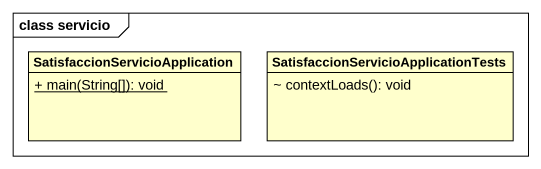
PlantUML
@startuml
mainframe class servicio
hide circle
hide empty members
skinparam classAttributeIconSize 0
class "SatisfaccionServicioApplication" as SatisfaccionServicioApplicat {
  {static} + main(String[]): void
}
class "SatisfaccionServicioApplicationTests" as SatisfaccionServicioApplicat_2 {
  ~ contextLoads(): void
}
@enduml
